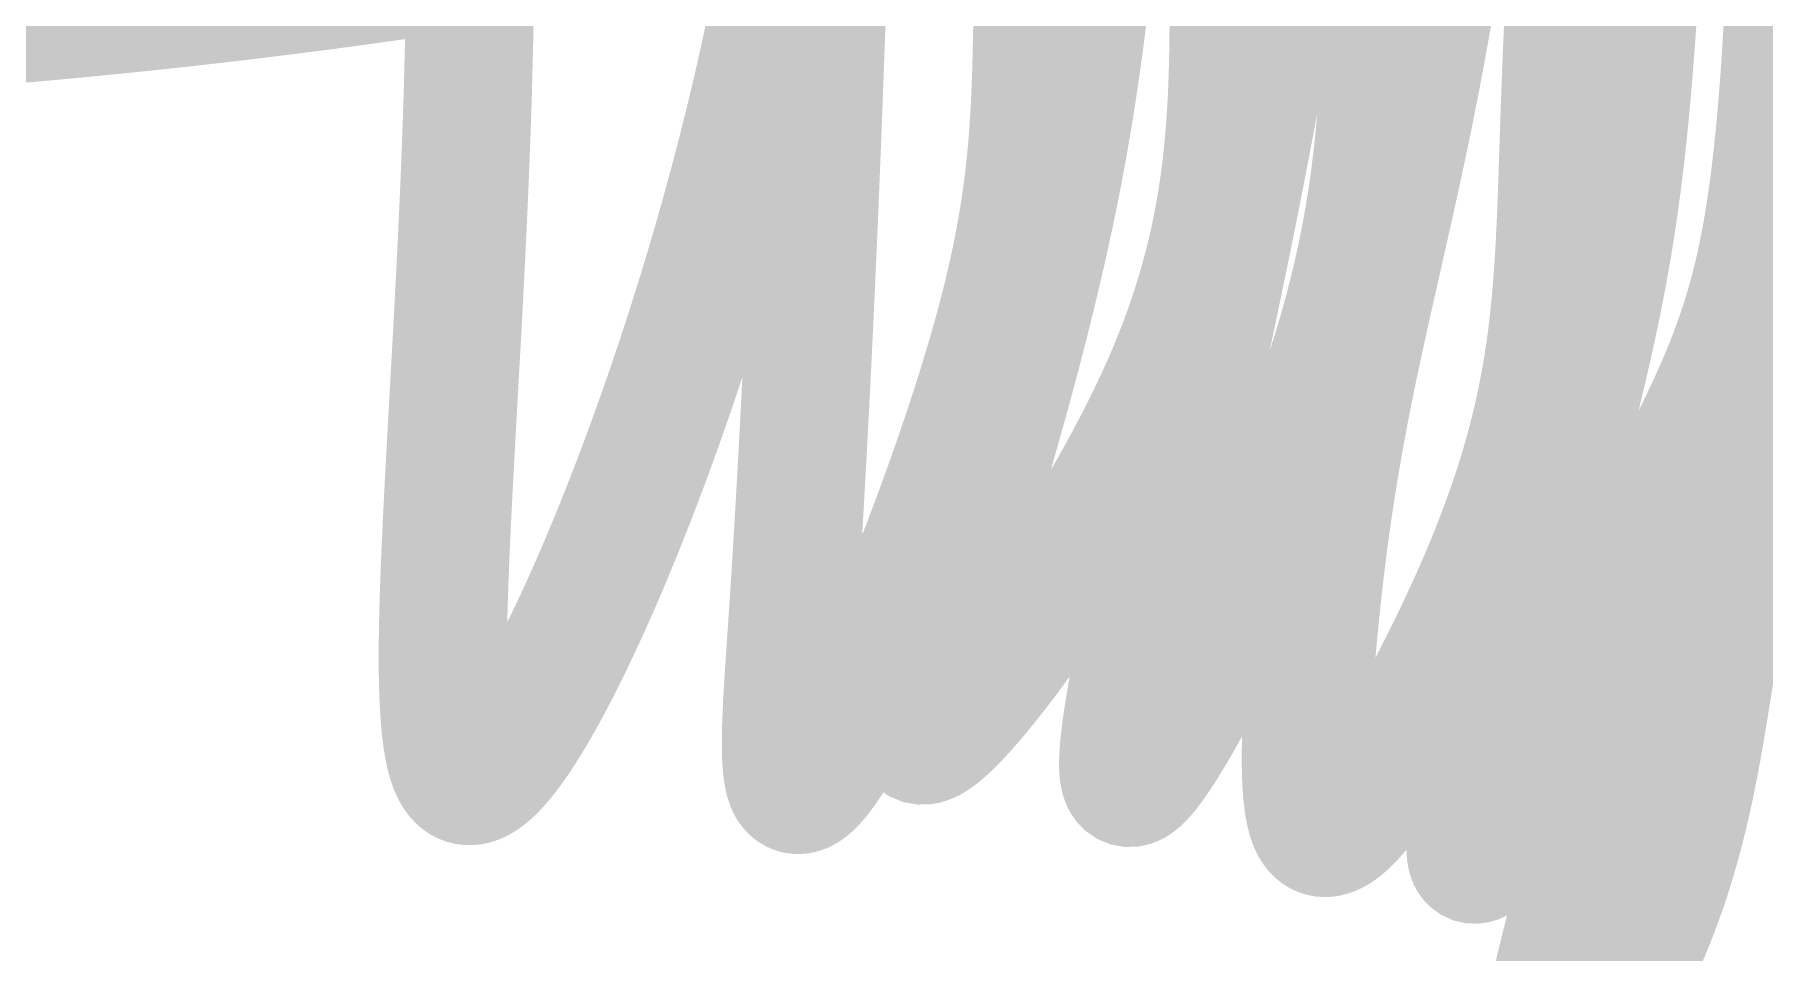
# Model space of a CAD drawing. Header units: millimetres. Extents: x -182770 to 489476, y -561170 to -280028.
# Drawn here: x 350001.6 to 350220.2, y -519354.8 to -519238.8 of the extents above; entities that cross this region are included whole.
import ezdxf
from ezdxf.enums import TextEntityAlignment as Align

# ---------------------------------------------------------------- set-up
doc = ezdxf.new("R2010")
doc.units = ezdxf.units.MM
doc.header["$MEASUREMENT"] = 0
for name, color, linetype, lineweight in [('LC Dim', 8, 'Continuous', 18), ('LC ISO', 153, 'Continuous', 13), ('LC Net thay', 63, 'Continuous', 25), ('LC Text1', 3, 'Continuous', 20)]:
    doc.layers.add(name, color=color, linetype=linetype, lineweight=lineweight)
doc.styles.add('Khungten', font='VHAVAN.TTF', dxfattribs={"width": 0.9, "height": 5000})
doc.styles.add('LC 1', font='VHAVANB.TTF')
doc.styles.add('Title', font='VHBLACK.TTF', dxfattribs={"width": 0.8})

# ---------------------------------------------------------------- blocks, each defined once
blk = doc.blocks.new('a tuan anh')
at = {"layer": 'LC ISO', "const_width": 30}
for points in [[(-47.12085508916061, -3.606561818320188), (-41.22705775646318, -3.127034514895058), (-35.31990636675619, -2.62783605675213), (-29.3981604778528, -2.108207122480962), (-23.4605796475953, -1.567388390700216), (-17.50592343379685, -1.004620539999451), (-11.53295139429974, -0.419144248982775), (-5.540423086917144, 0.1897998037457), (0.4729019305086695, 0.8229709395818645), (6.508264100149972, 1.48112847993616), (12.56690386417904, 2.165031746175373), (18.6500616647827, 2.875440059724497), (24.75897794410412, 3.613112741964869), (30.89489314434468, 4.378809114321484), (37.05904770764755, 5.173288498161128), (43.25268207621411, 5.99731021487969), (49.47703669220209, 6.851633585902164), (55.7333519977692, 7.737017932609888), (62.02286843510228, 8.654222576413304), (68.3468264463736, 9.604006838679197)], [(73.10550302974298, 9.067964610294439), (73.00445351886447, 0.08712265192298219), (72.83662663694122, -8.869038881268352), (72.60934811431798, -17.78331835549034), (72.47570377850207, -22.21937680992414), (72.32994368139771, -26.63851413692464), (72.17298353931983, -31.03858013227), (72.0057390685397, -35.41742459175293), (71.82912598537223, -39.77289731113706), (71.64406000610325, -44.10284808618599), (71.45145684704767, -48.40512671269244), (71.25223222447676, -52.67758298642002), (71.04730185469089, -56.91806670313235), (70.83758145399042, -61.12442765862215), (70.62398673869029, -65.29451564865303), (70.40743342506175, -69.42618046901771), (70.18883722940518, -73.51727191545069), (69.96911386802094, -77.5656397837738), (69.74917905722396, -81.56913386972155), (69.52994851327094, -85.52560396908666), (69.31233795249136, -89.43289987764729), (69.09726309115649, -93.28887139116705), (68.88563964558125, -97.09136830542411), (68.67838333205145, -100.8382404161821), (68.47640986686747, -104.5273375192337), (68.28063496632967, -108.1565094103571), (68.09197434672387, -111.7236058852868), (67.91134372435044, -115.2264767398447), (67.73965881552431, -118.6629717697797), (67.57783533650218, -122.0309407708701), (67.42678900361352, -125.328233538894), (67.28743553314416, -128.552699869615), (67.16069064137992, -131.7021895588114), (67.10233257386426, -133.2481462240248), (67.0474700446357, -134.7745524022612), (66.99621751822997, -136.2811393180164), (66.94868945919734, -137.7676381957426), (66.90500033205899, -139.2337802599359), (66.8652646013652, -140.6792967350339), (66.82959673163714, -142.1039188455325), (66.79811118741054, -143.507377815884), (66.77092243325023, -144.8894048705843), (66.7481449336774, -146.2497312341002), (66.7298931532132, -147.5880881308694), (66.71628155642247, -148.904206785417), (66.7074246078264, -150.1978184221807), (66.7034367719607, -151.4686542656418), (66.7044325133611, -152.7164455402672), (66.71052629657788, -153.9409234705381), (66.72183258613222, -155.1418192809215), (66.7384658465744, -156.3188641958695), (66.76054054244014, -157.4717894398927), (66.78817113825062, -158.6003262374288), (66.82147209855611, -159.7042058129737), (66.86055788790691, -160.7831593909796), (66.90554297080962, -161.8369181959424), (66.95654181181453, -162.8652134522999), (67.01366887547192, -163.8677763845481), (67.07703862630296, -164.8443382171681), (67.14676552884339, -165.7946301745978), (67.22296404764347, -166.7183834813331), (67.30574864722439, -167.6153293618408), (67.39523379213642, -168.4851990406023), (67.4915339469153, -169.3277237420698), (67.59476357608219, -170.1426346907392), (67.70503714420192, -170.9296631110483), (67.82246911578113, -171.6885402275075), (67.94717395538464, -172.4189972645545), (68.07926612753363, -173.1207654466853), (68.21886009676382, -173.793575998352), (68.3660703276255, -174.4371601440362), (68.52101128463983, -175.0512491082191), (68.68379743234254, -175.6355741153675), (68.85454323529848, -176.1898663899483), (69.0333631579997, -176.7138571564283), (69.2203716650256, -177.2072776392888), (69.41568322089734, -177.6698590629967), (69.6194122901361, -178.1013326520188), (69.83167333730671, -178.5014296308509), (70.05258082693035, -178.8698812239309), (70.28224922354275, -179.2064186557545), (70.52079299167963, -179.5107731507742), (70.76832659589127, -179.7826759334857), (71.0249645007134, -180.0218582283414), (71.29082117066719, -180.2280512598227), (71.56601107030292, -180.4009862524108), (71.85064866414177, -180.5403944305435), (72.14484841673402, -180.6460070187313), (72.44872479262995, -180.7175552414265), (72.76239225635072, -180.7547703230957), (73.08596527235932, -180.757383488366), (73.41951299361244, -180.725222305613), (73.76292936631944, -180.6584868771315), (74.11606599488005, -180.5574673345982), (74.47877448370855, -180.4224538097333), (74.85090643719013, -180.2537364341842), (75.23231345973909, -180.0516053396859), (75.62284715575515, -179.8163506579149), (76.02235912965261, -179.5482625205623), (76.4307009858021, -179.2476310593192), (76.84772432863247, -178.9147464058915), (77.27328076254344, -178.5498986919556), (77.7072218919202, -178.1533780492173), (78.14939932117704, -177.7254746093531), (78.59966465472826, -177.2664785040688), (79.05786949695903, -176.7766798650555), (79.52386545226909, -176.2563688239898), (79.99750412507274, -175.7058355125919), (80.47863711975515, -175.1253700625384), (80.96711604075972, -174.5152626055205), (81.46279249242798, -173.8758032732439), (81.96551807920332, -173.2072821973852), (82.47514440550003, -172.5099895096355), (82.9915230756742, -171.7842153417005), (83.51450569415465, -171.0302498252713), (84.04394386535569, -170.2483830920391), (84.57968919364794, -169.4389052736951), (85.12159328346024, -168.6021065019304), (85.66950773919234, -167.7382769084361), (86.22328416522942, -166.8477066248888), (86.78277416598576, -165.9306857830234), (87.34782934587565, -164.9875045145018), (87.91830130926974, -164.0184529510152), (88.49404166059685, -163.0238212242839), (89.07490200424218, -162.0038994659553), (89.66073394462, -160.9589778077643), (90.25138908613008, -159.8893463813874), (90.84671903317212, -158.7952953185159), (91.44657539016043, -157.6771147508407), (92.0508097614802, -156.5350948100531), (92.6592737515457, -155.3695256278443), (93.27181896474212, -154.1806973359344), (93.88829700548376, -152.9689000659855), (94.50855947817035, -151.7344239496888), (95.13245798721618, -150.4775591187499), (95.75984413700644, -149.1985957048601), (96.3905695319554, -147.8978238397103), (97.02448577646283, -146.5755336549773), (97.66144447491388, -145.2320152823959), (98.30129723173741, -143.8675588536134), (98.9438956513186, -142.4824545003503), (99.58909133805719, -141.0769923542975), (100.236735896382, -139.6514625471318), (101.538778045302, -136.7413604762405), (102.8488349333347, -133.7544693412638), (104.165719395678, -130.6931101957161), (105.4882442675589, -127.5596040931414), (106.8152223841753, -124.3562720870832), (108.1454665807541, -121.0854352310853), (109.4777896925225, -117.7494145786768), (110.8110045547073, -114.350531183416), (112.143924002492, -110.8911060988321), (113.475360871118, -107.3734603784687), (114.8041279957979, -103.7999150758696), (116.1290382117586, -100.1727912445785), (117.4489043542126, -96.49440993811004), (118.7625392583723, -92.76709221005149), (120.0687557594501, -88.99315911390295), (121.3663666926732, -85.17493170322268), (122.6541848932684, -81.3147310315544), (123.9310231964337, -77.41487815242726), (125.195694437396, -73.47769411939953), (126.4470114513824, -69.50549998600036), (127.6837870736053, -65.50061680577346), (128.9048341392772, -61.46536563226255), (130.1089654836105, -57.40206751899677), (131.2949939418468, -53.31304351951985), (132.4617323491839, -49.20061468739004), (133.6079935408343, -45.06710207612196), (134.7325903520396, -40.9148267392884), (135.834335617983, -36.74610973040399), (136.9120421739353, -32.56327210301242), (137.9645228550653, -28.36863491067197), (138.9905904965999, -24.16451920691179), (139.9890579337662, -19.95324604526104), (140.9587380017911, -15.73713647927798), (141.8984435358871, -11.51851156250632), (142.806987371252, -7.299692348475219), (143.6831823431276, -3.082999890728388), (144.5258412867261, 1.129244757205015), (145.33377703726, 5.334720541752176), (146.1058146533614, 9.531087805255083)], [(155.8402948170551, 12.08901685228921), (155.7015976707189, 7.836003185933805), (155.5583124717523, 3.535798356679152), (155.4104670058878, -0.8085677927592769), (155.258089058887, -5.194065419709659), (155.1012064164679, -9.61766468147107), (154.9398468643631, -14.07633573534258), (154.7740381883195, -18.56704873862327), (154.6038081740844, -23.08677384865587), (154.4291846073756, -27.63248122271034), (154.2501952739258, -32.20114101810032), (154.0668679594964, -36.78972339213942), (153.6873105306149, -46.01453650540498), (153.2907346066204, -55.28268182094325), (152.8773624733731, -64.56992059720505), (152.4474164168205, -73.85201409264118), (152.0011187228374, -83.10472356573155), (151.5386916773132, -92.30381027489784), (151.3014991120726, -96.87567048628989), (151.0603575661517, -101.42503547862), (150.8152948252973, -105.9488754092017), (150.5663386752567, -110.4441604353342), (150.3135169017478, -114.907860714331), (150.0568572905031, -119.3369464035059), (149.7963876272843, -123.7283876601432), (149.5321356978238, -128.0791546415712), (149.2641292878398, -132.386217505089), (148.9923961830791, -136.6465464080102), (148.716964169289, -140.8571115076193), (148.4378611771099, -145.0148825762735), (148.1571926341567, -149.1113104500546), (148.0191125195706, -151.1280490902718), (147.8843716936535, -153.1184327614174), (147.7543475444545, -155.0784328850568), (147.6304174600518, -157.0040208827268), (147.5139588284655, -158.8911681759637), (147.4063490377739, -160.7358461863041), (147.3089654760406, -162.5340263352991), (147.2231855313003, -164.2816800444853), (147.1503865916166, -165.9747787354136), (147.0919460450532, -167.6092938296206), (147.0492412796593, -169.1811967486428), (147.0236496834987, -170.6864589140314), (147.0165486446203, -172.1210517473228), (147.0203625179274, -172.8105882336677), (147.0293155510735, -173.4809466700681), (147.0435799175757, -174.1316234842088), (147.0633277909365, -174.7621151037893), (147.0887313446437, -175.3719179565087), (147.1199627522437, -175.9605284700519), (147.1571941871953, -176.5274430721183), (147.2005978230445, -177.0721581903781), (147.2503458332794, -177.5941702525597), (147.3066103914171, -178.0929756863334), (147.3695636709599, -178.5680709193839), (147.4393778454105, -179.0189523794397), (147.5162250882859, -179.445116494142), (147.6002775730885, -179.8460596912337), (147.6917074733065, -180.221278398385), (147.7906555146183, -180.5703585886222), (147.8970912550867, -180.8933736212202), (148.0109262989426, -181.1905618745659), (148.1320722042583, -181.4621618584933), (148.2604405290476, -181.7084120828804), (148.3959428313683, -181.9295510575903), (148.538490669278, -182.1258172924863), (148.6879956008343, -182.2974492974172), (148.8443691840512, -182.4446855822462), (149.0075229770155, -182.5677646568511), (149.1773685377557, -182.6669250310806), (149.3538174243149, -182.7424052147835), (149.5367811947362, -182.7944437178521), (149.7261714070919, -182.8232790501352), (149.9218996194249, -182.8291497214814), (150.1238773897639, -182.8122942417685), (150.3320162761811, -182.7729511208308), (150.5462278367195, -182.7113588685752), (150.7664236294077, -182.6277559948212), (150.9925152123033, -182.5223810094467), (151.2244141434639, -182.3954724223295), (151.4620319809328, -182.2472687433037), (151.7052802827675, -182.0780084822327), (151.9540706069965, -181.8879301490088), (152.2083145116776, -181.6772722534515), (152.4679235548538, -181.4462733054534), (152.7328092945972, -181.195171814863), (153.002883288922, -180.9242062915437), (153.2780570958857, -180.6336152453587), (153.5582422735606, -180.3236371861713), (153.8433503799752, -179.9945106238301), (154.4279816112103, -179.2797660291835), (155.031243253994, -178.4912895402813), (155.6524277727003, -177.6309892360296), (156.2908276317467, -176.7007731953345), (156.9457352954778, -175.7025494970585), (157.6164432282967, -174.6382262201223), (158.3022438945773, -173.5097114434029), (159.002429758737, -172.3189132457919), (159.7162932851352, -171.0677397061809), (160.4431269381603, -169.7580989034614), (161.1822231822007, -168.3918989165395), (161.9328744816594, -166.9710478242923), (162.6943733008811, -165.4974537056114), (163.466012104298, -163.9730246393883), (164.2470833562547, -162.3996687045146), (165.0368795211689, -160.7792939798965), (165.8346930633998, -159.1138085444109), (166.6398164473649, -157.4051204769494), (167.4515421374235, -155.6551378564036), (168.2691625979496, -153.8657687616651), (169.0919702933752, -152.03892127164), (169.919257688045, -150.1765034652053), (170.7503172463621, -148.2804234212672), (171.5844414327003, -146.3525892186881), (172.4209227114625, -144.3949089363887), (173.2590535470226, -142.409290653246), (174.0981264037691, -140.3976424481662), (174.9374337460904, -138.3618724000116), (175.7762680383603, -136.3038885877031), (176.6139217449818, -134.2255990901322), (178.2828572587896, -130.0157353547111), (179.9385800026066, -125.74754582491), (181.5754296914965, -121.4362951318617), (183.1877460405522, -117.0972479066841), (184.7698687648663, -112.7456687805097), (186.3161375795316, -108.3968223845004), (187.820892199612, -104.065973349745), (189.2784723402001, -99.76838630741986), (189.9878031416447, -97.63683623063844), (190.6832177163888, -95.51932588862837), (191.3640085287916, -93.4177633602958), (192.0294680432562, -91.33405672453227), (192.6788887241564, -89.27011406020029), (193.3115630358807, -87.2278434462205), (193.9267834428319, -85.2091529614845), (194.5238424093695, -83.21595068488386), (195.1020323998819, -81.25014469528105), (195.6606458787865, -79.31364307159674), (196.1990843370586, -77.40806762145075), (196.7174628690991, -75.533166443769), (197.2161835950974, -73.68793399364222), (197.6956494178448, -71.87136267137248), (198.1562632400746, -70.08244487727643), (198.5984279645781, -68.32017301162705), (199.0225464941177, -66.58353947477008), (199.4290217314847, -64.87153666696395), (199.8182565794123, -63.1831569885544), (200.1906539406918, -61.51739283979987), (200.5466167180857, -59.87323662104609), (200.8865478143562, -58.24968073256605), (201.2108501322946, -56.64571757467638), (201.5199265746633, -55.06033954767918), (201.8141800442099, -53.49253905187652), (202.094013443726, -51.9413084875705), (202.3598296759592, -50.40564025506319), (202.6120316437155, -48.88452675467124), (203.0772043967736, -45.88193355138355), (203.4927549250715, -42.92546808015322), (203.8619064507511, -40.00706954341149), (204.187882195969, -37.11867714358959), (204.4739053828671, -34.25223008307512), (204.7231992336165, -31.39966756432841), (204.9389869703591, -28.5529287897516), (205.1244918152515, -25.70395296180504), (205.2829369904357, -22.84467928287631), (205.4175457180827, -19.96704695541121), (205.5315412203199, -17.06299518182641), (205.628146719333, -14.12446316456771), (205.7105854372639, -11.14339010602271), (205.7820805962547, -8.11171520865173), (205.8458554184617, -5.021377674856922), (205.9051331260416, -1.864316707098624), (205.9631369411509, 1.367528492250131), (205.9926683959493, 3.014014177984791), (206.0230802184669, 4.682173079519998), (206.054567863408, 6.3720532618172), (206.0871442633797, 8.082858548150398), (206.1555876594502, 11.56393299263436)], [(217.9058428248973, 10.96684869160526), (217.3935574042116, 6.130580808065133), (216.8406254251313, 1.271353249147069), (216.2460808643664, -3.607086012110813), (215.6089576985833, -8.500989002743154), (214.9282899044774, -13.40660774971184), (214.2031114587735, -18.32019428003696), (213.4324563381233, -23.23800062069495), (212.6153585192515, -28.1562787987059), (211.7508519788389, -33.07128084104625), (210.8379706935957, -37.97925877470698), (209.8765074038383, -42.87626202052343), (208.8696722173918, -47.75742748883204), (207.8216369030124, -52.6176353058836), (206.7365732822946, -57.45176558376988), (205.6186531768035, -62.25469843466999), (204.472048408119, -67.02131397067569), (203.3009307978209, -71.74649230392242), (202.1094721674745, -76.42511354654562), (200.9018443386885, -81.05205781068071), (199.6822191330284, -85.62220520844858), (198.4547683720593, -90.13043585198466), (197.2236638773902, -94.57162985340983), (195.9930774705717, -98.94066732485953), (195.3792822443647, -101.0965273968759), (194.7671809731983, -103.2324283784546), (194.1572951347916, -105.3477302836254), (193.5501462068496, -107.4417931263451), (192.9462556670478, -109.5139769206871), (192.346144993091, -111.5636416806519), (191.7503356626839, -113.5901474202547), (191.1593491535314, -115.5928541535104), (190.5737069433089, -117.5711218944198), (189.9939305097214, -119.5243106570269), (189.4205413304589, -121.4517804553179), (188.8540608832409, -123.3528913033369), (188.2950106457429, -125.2270032150846), (187.7439120956697, -127.0734762045904), (187.2012867107405, -128.8916702858551), (186.6676559686166, -130.6809454729082), (186.1435413470172, -132.4406617797504), (185.6294643236324, -134.1701792203967), (185.1259463761526, -135.8688578088913), (184.6335089822969, -137.5360575592204), (184.1526736197411, -139.1711384854279), (183.6839617662044, -140.7734606014856), (183.227894899348, -142.3423839214665), (182.7849944969057, -143.8772684593423), (182.3557820365677, -145.3774742291571), (181.9407789960242, -146.8423612448969), (181.5405068529653, -148.2712895206059), (181.1554870851105, -149.6636190702993), (180.7862411701208, -151.0187099079776), (180.43329058573, -152.3359220476705), (180.0971568096138, -153.6146155033784), (179.7783613194915, -154.8541502891312), (179.4774255930388, -156.0538864189439), (179.1948711079604, -157.213183906817), (178.931219341961, -158.3314027667948), (178.6869917727163, -159.4079030128632), (178.4627098779456, -160.4420446590666), (178.2588951353391, -161.4331877194054), (178.0760690226016, -162.3806922078948), (177.9147530174232, -163.2839181385498), (177.7754685974942, -164.1422255254001), (177.6587372405193, -164.9549743824464), (177.5650804241886, -165.7215247237182), (177.4950196262216, -166.4412365632161), (177.4490763242939, -167.1134699149698), (177.4277719961101, -167.7375847929798), (177.4316281193751, -168.3129412112903), (177.4611661717645, -168.838899183902), (177.5169076309976, -169.3148187248153), (177.5993739747646, -169.7400598480599), (177.7090866807557, -170.1139825676655), (177.8465672266757, -170.4359468976327), (178.0123370902293, -170.7053128519765), (178.2069177491067, -170.9214404447121), (178.430830680998, -171.0836896898691), (178.6845973636082, -171.1914206014626), (178.9687392746273, -171.2439931934932), (179.2837778917601, -171.2407674799906), (179.6302346927114, -171.1811034749553), (180.0086311551568, -171.064361192417), (180.4194887568301, -170.8899006463907), (180.8631329980562, -170.6573265287589), (181.3389501990314, -170.3674160985829), (181.8460456729517, -170.0212974524184), (182.3835246817034, -169.6200987508491), (182.9504924872017, -169.16494815443), (183.5460543513764, -168.6569738237304), (184.169315536099, -168.0973039193341), (184.8193813032849, -167.4870666017814), (185.4953569148493, -166.8273900316563), (186.1963476326928, -166.119402369528), (186.9214587187162, -165.3642317759659), (187.6697954348492, -164.5630064115394), (188.4404630429635, -163.7168544367887), (189.2325668050034, -162.8269040123268), (190.0452119828551, -161.8942832986941), (190.8775038384047, -160.9201204564597), (191.7285476335965, -159.9055436462077), (192.5974486303166, -158.8516810284927), (193.4833120904805, -157.7596607638843), (194.3852432759741, -156.6306110129517), (195.3023474487272, -155.4656599362643), (196.2337298706407, -154.2659356943914), (197.1784958036151, -153.0325664479024), (198.1357505095657, -151.766680357352), (199.1045992503787, -150.4694055833243), (200.0841472879838, -149.1418702863884), (201.0734998842818, -147.7852026270994), (202.0717623011733, -146.4005307660263), (203.0780398005736, -144.9889828637533), (204.0914376443689, -143.5516870808497), (205.1110610944888, -142.0897715778556), (206.1360154128342, -140.604364515355), (207.1654058612912, -139.0965940539318), (208.1983377017896, -137.5675883541262), (209.2339161962445, -136.0184755765222), (211.3094341945834, -132.8644414301962), (213.3848019515572, -129.6435168994649), (215.4528615624295, -126.3647272689122), (217.506455122435, -123.037097823064), (219.5384247268521, -119.6696538464748), (221.5416124709154, -116.2714206236706), (223.5088604498596, -112.8514234392205), (225.4330107589776, -109.4186875776504), (227.3069054934749, -105.982238323515), (229.1233867486299, -102.5511009613692), (230.8752966197062, -99.13430077573867), (231.724800440963, -97.43409752554726), (232.5554772019241, -95.74086305119272), (233.3664321644756, -94.05572551322985), (234.1567705905472, -92.3798130722571), (234.9255977420253, -90.71425388881471), (235.6721822626132, -89.05998516138061), (236.3966038757644, -87.41699609108036), (237.0991935210477, -85.78498225541261), (237.7802822134981, -84.16363914360409), (238.4402009682235, -82.55266224486695), (239.079280800288, -80.95174704844248), (239.6978527247848, -79.36058904351376), (240.2962477567926, -77.77888371932204), (240.8747969113901, -76.20632656507951), (241.4338312036416, -74.64261306999833), (241.9736816486547, -73.08743872330524), (242.4946792614937, -71.54049901422695), (242.9971550572373, -70.00148943196109), (243.9478652577673, -66.94604260474443), (244.8284603709035, -63.91866215543996), (245.641588517261, -60.91691199777415), (246.3898978174984, -57.93835604547348), (247.0760363922454, -54.98055821229354), (247.7026523621607, -52.04108241198992), (248.2723938478739, -49.11749255827453), (248.7879089700145, -46.20735256491753), (249.2518458492414, -43.30822634565993), (249.6668526061985, -40.41767781421368), (250.0355773615011, -37.53327088434889), (250.3606682358077, -34.65256946980662), (250.6447733497625, -31.77313748431334), (250.8905408239953, -28.89253884162463), (251.1006187791645, -26.00833745548152), (251.2776553358854, -23.11809723962506), (251.4242986148165, -20.21938210779626), (251.5431967366021, -17.30975597373617), (251.6369978218572, -14.38678275118582), (251.7083499912551, -11.44802635390079), (251.7599013654253, -8.491050695607555), (251.7943000649975, -5.513419690047158), (251.8141942106304, -2.512697250975179), (251.8222319229535, 0.5135527078818996), (251.8210613226111, 3.567766272768495), (251.8133305302326, 6.652379529943573), (251.8016876664769, 9.769828565666103)], [(262.7618939016538, 13.82453220775642), (261.9589382426348, 8.810063287804951), (261.1352396947332, 3.800591566061485), (260.2922670411645, -1.201042805696488), (259.4314890650858, -6.191999675647821), (258.5543745497125, -11.16943889204413), (257.662392278231, -16.13052030304971), (256.7570110338565, -21.07240375688707), (255.8396995997755, -25.99224910176417), (254.9119267591595, -30.88721618588897), (253.9751612952386, -35.75446485745488), (253.0308719911845, -40.59115496466984), (252.0805276301835, -45.39444635577092), (251.1255969954655, -50.16149887893698), (250.1675488702022, -54.88947238237597), (249.2078520375799, -59.57552671429585), (248.247975280814, -64.21682172289002), (247.2893873830908, -68.8105172564101), (246.3335571275966, -73.35377316300583), (245.3819532975467, -77.84374929091427), (244.4360446761129, -82.27760548835795), (243.4973000465252, -86.65250160350115), (242.5671881919261, -90.96559748458094), (241.6471778955602, -95.21405297980527), (240.7387379405845, -99.395027937353), (239.8433371102292, -103.5056822054612), (238.9624441876658, -107.5431756323087), (238.5278971865482, -109.5335994828347), (238.0975279560953, -111.5046680661326), (237.671520094169, -113.4560263632156), (237.2500571987039, -115.3873193551117), (236.8333228675765, -117.2981920228485), (236.4215006986924, -119.188289347454), (236.0147742899571, -121.0572563099704), (235.6133272392617, -122.9047378913965), (235.2173431445262, -124.7303790727747), (234.8270056036126, -126.5338248351181), (234.4424982144556, -128.3147201594547), (234.0640045749315, -130.0727100268268), (233.6917082829459, -131.8074394182477), (233.3257929364045, -133.5185533147451), (232.9664421331981, -135.2056966973323), (232.6138394712325, -136.8685145470663), (232.2681685484131, -138.5066518449312), (231.9296129626164, -140.1197535719839), (231.5983563117625, -141.7074647092377), (231.2745821937424, -143.2694302377349), (230.9584742064617, -144.8052951384743), (230.6502159478259, -146.3147043924982), (230.3499910157116, -147.7973029808345), (230.0579830080242, -149.2527358845109), (229.7743755226838, -150.6806480845262), (229.499352157567, -152.0806845619518), (229.2330965105793, -153.4524902977573), (228.9757921796408, -154.7957102730288), (228.7276227626135, -156.1099894687504), (228.4887718574319, -157.3949728659645), (228.2594230619725, -158.6503054456844), (228.0397599741409, -159.8756321889523), (227.8299661918281, -161.0705980767816), (227.6302253129543, -162.2348480902001), (227.4407209353958, -163.3680272102356), (227.2616366570728, -164.4697804179159), (227.0931560758763, -165.5397526942834), (226.9354627896973, -166.5775890203222), (226.7887403964414, -167.5829343770893), (226.6531724940287, -168.5554337456124), (226.5289426803211, -169.4947321068903), (226.4162345532386, -170.4004744419653), (226.3152317106724, -171.2723057318799), (226.2261177505425, -172.1098709576472), (226.1490762707253, -172.9128151002806), (226.0842908691266, -173.6807831408078), (226.0319451436371, -174.4134200602712), (225.9922226921772, -175.110370839684), (225.9653071126377, -175.7712804600742), (225.9513820029097, -176.3957939024694), (225.9506309608987, -176.9835561478976), (225.9632375845104, -177.5342121773865), (225.9893854716211, -178.0474069719494), (226.0292582201655, -178.5227855126141), (226.0830394280201, -178.9599927804229), (226.150912693076, -179.3586737563892), (226.2330616132531, -179.7184734215407), (226.3296697864425, -180.0390367569053), (226.4409208105353, -180.3200087434961), (226.5669982834515, -180.5610343623703), (226.7080858030822, -180.7617585945118), (226.8643669673038, -180.9218264209776), (227.036025374051, -181.040882822781), (227.2232446211856, -181.1185727809498), (227.4262083066569, -181.1545412765117), (227.6451000283123, -181.1484332904947), (227.8801033840864, -181.099893803912), (228.1314019718557, -181.0085677978059), (228.3991793895402, -180.8741002531897), (228.6836192350311, -180.6961361510912), (228.9849051062192, -180.4743204725382), (229.3032206010103, -180.2082981985732), (229.6387493172952, -179.8977143101947), (229.991674852994, -179.5422137884452), (230.3621808059979, -179.141441614338), (230.7504507741978, -178.6950427689007), (231.1566518178879, -178.2026921366923), (231.5806223208783, -177.6646589190204), (232.0218983743398, -177.0817589264479), (232.4800048201723, -176.4548283106124), (232.9544665002904, -175.7847032231221), (233.4448082566087, -175.0722198155563), (233.9505549310416, -174.3182142395526), (234.4712313655036, -173.5235226466903), (235.0063624018949, -172.6889811886067), (235.5554728821298, -171.8154260169104), (236.118087648123, -170.903693283195), (236.6937315417745, -169.9546191390837), (237.2819294049987, -168.9690397361701), (237.8822060797102, -167.9477912260918), (238.4940864078235, -166.8917097604135), (239.1170952312532, -165.8016314907873), (239.7507573918992, -164.6783925688069), (240.3945977316762, -163.5228291460662), (241.0481410924986, -162.3357773741882), (241.7109123162663, -161.1180734047957), (242.3824362448941, -159.8705533894827), (243.0622377203108, -158.5940534798574), (243.749841584402, -157.2894098275283), (244.4447726790968, -155.9574585841183), (245.1465558462951, -154.5990359012212), (245.8547159279115, -153.21497793046), (246.568777765875, -151.8061208234285), (247.2882662020565, -150.3733007317496), (248.0127060783852, -148.9173538070172), (248.7416222367901, -147.4391162008687), (249.4745395191712, -145.9394240648835), (250.2109827674285, -144.4191135506844), (251.6925465292588, -141.3199819940783), (253.1825122575392, -138.1484107439173), (254.6770786875859, -134.9110890130687), (256.172444554657, -131.6147060144431), (257.6648085940687, -128.2659509608784), (259.1503695411084, -124.8715130652708), (260.6253261310485, -121.4380815404729), (262.0858770991763, -117.9723455993808), (263.5282211807935, -114.4809944548615), (264.9485571111727, -110.9707173197967), (266.3430836256011, -107.4482034070534), (267.7079994593805, -103.9201419294986), (269.039503347798, -100.3932221000141), (270.3337940261117, -96.87413313148136), (271.5870702296525, -93.36956423676747), (272.7955306936783, -89.8862046287395), (273.9553741534764, -86.43074352029362), (275.0627993443486, -83.00987012429687), (276.114005001582, -79.63027365361631), (276.6173377638479, -77.95804439502535), (277.105356440894, -76.29837368632434), (278.0362297137472, -73.01571648466052), (278.9086159322906, -69.77961545289145), (279.7245931612852, -66.58724324969808), (280.4862394655356, -63.43577253381955), (281.1956329097738, -60.32237596398045), (281.8548515588191, -57.24422619886172), (282.4659734774177, -54.19849589720252), (283.0310767303599, -51.18235771768377), (283.5522393824067, -48.19298431905918), (284.0315394983627, -45.22754836000968), (284.4710551429889, -42.28322249925986), (284.8728643810609, -39.35717939553433), (285.2390452773398, -36.44659170751402), (285.57167589663, -33.54863209393807), (285.8728343036782, -30.66047321350197), (286.144598563289, -27.77928772493033), (286.3890467402234, -24.90224828693317), (286.608256899257, -22.02652755822055), (286.8043071051798, -19.1492981975025), (286.9792754227528, -16.26773286348907), (287.1352399167517, -13.37900421491941), (287.3984696931439, -7.568747608864214), (287.5098911051027, -4.641564968827879), (287.6106209525897, -1.695909649060923), (287.7027373003948, 1.271045691712061), (287.7883182132791, 4.262128394795582), (287.8694417560328, 7.280165801465046), (287.9481859934167, 10.32798525301041)], [(299.2706263328437, 10.71789351289044), (298.7116927832103, 7.203323629219085), (298.1461121180328, 3.750231738609727), (297.5743018620269, 0.3563389998889761), (296.9966795399232, -2.980633428087458), (296.4136626764375, -6.262964386522071), (295.8256687962858, -9.492932716559153), (295.2331154242274, -12.67281725935754), (294.6364200849493, -15.80489685610519), (294.0360003031965, -18.89145034796093), (293.4322736036847, -21.9347565760836), (292.8256575111445, -24.93709438166115), (292.2165695503063, -27.90074260585243), (291.6054272458714, -30.82798008980171), (290.9926481225848, -33.7210856747115), (290.3786497051624, -36.58233820172609), (289.7638495183346, -39.41401651203341), (289.1486650868173, -42.21839944677777), (288.533513935341, -44.99776584714709), (287.9188135886216, -47.75439455430023), (286.6924354083894, -53.20855425359332), (285.4728707438917, -58.59910927404417), (284.2634597929573, -63.94429034496716), (283.067542753357, -69.26232819570578), (281.8884376379719, -74.57268463626679), (280.7292964131339, -79.90403570639319), (279.5931957982393, -85.28923303277406), (279.0347470777924, -88.01229664304992), (278.4832121397485, -90.76114893858903), (277.9389755274169, -93.53989895977429), (277.402421784107, -96.35265574703226), (276.8739354531281, -99.20352834076039), (276.3539010777604, -102.0966257813416), (275.8427032013569, -105.0360571091878), (275.3407263671979, -108.0259313646966), (274.8483551185782, -111.0703575882653), (274.3659739988361, -114.173444820306), (273.8939675512374, -117.3393021012016), (273.4327203191351, -120.5720384713495), (272.9826168458094, -123.8757629711763), (272.544041674555, -127.2545846410503), (272.3291973719897, -128.9734409898956), (272.117379348696, -130.7126125213981), (271.9086356725747, -132.4726128656184), (271.7030144115415, -134.2539556526172), (271.5005636335118, -136.0571545124112), (271.301331406401, -137.8827230750903), (271.1053657981101, -139.7311749706714), (270.9127148765547, -141.6030238292296), (270.7234267096646, -143.4987832807965), (270.537549365341, -145.4189669554326), (270.3551309114991, -147.3640884831839), (270.1762194160547, -149.3346614940965), (270.000962828155, -151.330742237973), (269.8304152238125, -153.3482375917665), (269.5095982710918, -157.4222388006165), (269.2260936380626, -161.506095569639), (269.1021864333597, -163.5359103736555), (268.9922308988898, -165.5492177690612), (268.8977682313998, -167.5396939896455), (268.8203396276804, -169.5010152691684), (268.761486284493, -171.4268578414049), (268.7227493985847, -173.3108979401441), (268.7056701667607, -175.1468117991753), (268.7117897857388, -176.9282756522589), (268.7426494523388, -178.648965733184), (268.7997903632786, -180.3025582757255), (268.8386979093775, -181.102216793166), (268.8847537153633, -181.8827295136725), (268.9381504308112, -182.6433059664705), (268.99908070534, -183.3831556808), (269.0677371885249, -184.1014881858573), (269.1443125299702, -184.7975130108825), (269.2289993792656, -185.4704396850866), (269.3219903860299, -186.119477737695), (269.4234781998384, -186.7438366979477), (269.5336554702953, -187.3427260950411), (269.6527148469759, -187.9153554582153), (269.7808489795134, -188.4609343166812), (269.9182505174831, -188.9786721996643), (270.0651121104602, -189.46777863639), (270.221626408078, -189.9274631560838), (270.3879860599118, -190.3569352879713), (270.5643837155658, -190.7554045612487), (270.7510120246152, -191.1220805051707), (270.9480636366934, -191.4561726489483), (271.155731201361, -191.7568905217922), (271.374207368237, -192.0234436529427), (271.6036847868963, -192.2550415716105), (271.844356106958, -192.4508938070212), (272.096342582081, -192.6104379754252), (272.3594792808581, -192.7340259622724), (272.6335295749886, -192.8222387016576), (272.918256836143, -192.8756571276463), (273.2134244360204, -192.8948621743039), (273.5187957462913, -192.8804347756959), (273.8341341386404, -192.8329558659025), (274.1592029847525, -192.7530063789891), (274.4937656563125, -192.6411672490358), (274.8375855250051, -192.4980194100935), (275.1904259625153, -192.324143796257), (275.5520503405132, -192.1201213415916), (275.9222220306983, -191.8865329801483), (276.3007044047408, -191.6239596460218), (276.6872608343401, -191.3329822732776), (277.0816546911665, -191.0141817959666), (277.4836493468902, -190.668139148198), (277.8930081732397, -190.2954352640081), (278.3094945418416, -189.8966510774917), (278.7328718244244, -189.4723675226996), (279.1629033926438, -189.023165533712), (279.5993526181846, -188.5496260446089), (280.0419828727609, -188.0523299894412), (280.4905575280136, -187.5318583023036), (280.9448399556568, -186.988791917247), (281.4045935273607, -186.4237117683369), (281.8695816148102, -185.837198789668), (282.33956758969, -185.2298339153058), (282.8143148236704, -184.6021980793157), (283.7771465557162, -183.2884372587141), (284.756183784426, -181.9005638004746), (285.7495334832347, -180.4432251771359), (286.755302625621, -178.9210688612657), (287.7715981850633, -177.3387423254317), (288.7965271350113, -175.7008930422307), (289.8281964489433, -174.012168484187), (290.864713100309, -172.2772161238972), (291.9041840626014, -170.5006834339147), (292.9447163092555, -168.6872178868216), (293.9844168137643, -166.8414669551712), (295.0213925495773, -164.9680781115312), (297.0795976090012, -161.156976578568), (299.1041872752539, -157.2910930684739), (301.0800173360622, -153.4076073617907), (302.0449149480846, -151.4708823661495), (302.991943579138, -149.5436992390605), (303.9192102027155, -147.6307054531062), (304.8248224206327, -145.7365470119548), (305.7074031695083, -143.8646653153264), (306.5670224546193, -142.0151192143385), (307.404002391937, -140.1873782469338), (308.2186650974763, -138.3809119510406), (309.0113326872088, -136.5951898646017), (309.7823272771202, -134.8296815255599), (310.5319709831965, -133.0838564718433), (311.2605859214236, -131.3571842413949), (311.968494207802, -129.6491343721427), (312.656017958303, -127.9591764020151), (313.3234792889416, -126.2867798689695), (313.9712003156747, -124.6314143109194), (314.5995031545026, -122.9925492658222), (315.2087099213968, -121.3696542715916), (315.7991427323723, -119.7621988661849), (316.3711237034004, -118.1696525875159), (316.9249749504816, -116.5914849735418), (317.4610185895872, -115.0271655621764), (317.9795767366886, -113.4761638913915), (318.4809715078154, -111.9379494990862), (318.9655250189244, -110.4119919232035), (319.433559386016, -108.8977607017005), (320.3213591520907, -105.9023554735177), (321.1469477339124, -102.9474901180365), (321.9129020594119, -100.0289209387411), (322.6217990564619, -97.14240423910087), (323.2762156529643, -94.28369632261456), (323.8787287768355, -91.44855349278077), (324.4319153559627, -88.6327320530836), (324.9383523182332, -85.83198830699257), (325.4006165915634, -83.04207855802088), (325.8212851038406, -80.2587591096235), (326.2029347829666, -77.47778626532818), (326.5481425568287, -74.6949163285899), (326.8594853533577, -71.9059056029073), (327.139540100412, -69.10651039177901), (327.3908837259223, -66.29248699867458), (327.616093157776, -63.45959172709263), (327.8177453238604, -60.60358088051726), (327.9984171520919, -57.72021076243254), (328.160685570343, -54.80523767633713), (328.3071275065449, -51.85441792570055), (328.4403198885848, -48.86350781403598), (328.5628396443353, -45.82826364479843), (328.677263701742, -42.74444172150106), (328.7861689886486, -39.60779834762798), (328.8921324330149, -36.41408982666326), (328.9977309626847, -33.15907246209099), (329.1055415055889, -29.83850255739526), (329.2181409896148, -26.44813641608926), (329.3381061285036, -22.98373099704622), (329.4674231565587, -19.44285055817454), (329.6061996607459, -15.82880939141614), (329.7541704498872, -12.14606276246195), (329.9110703328333, -8.399065937002888), (330.0766341183917, -4.592274180758977), (330.2505966153985, -0.7301427594356937), (330.4326926326612, 3.182873061276041), (330.622656979016, 7.142318015699857), (330.8202244632848, 11.14373683810118)], [(345.8918147825607, 8.992272263596533), (345.6561634230602, 5.020071253951755), (345.409355708849, 1.092806426458992), (345.151302104874, -2.785050372796832), (344.8819130760967, -6.60902729780355), (344.6010990874347, -10.37465250247624), (344.3087706038496, -14.07745414075907), (344.0048380903027, -17.71296036659623), (343.6892120117118, -21.2766993339319), (343.5269859058317, -23.03025864376104), (343.3618028330384, -24.76419919671025), (343.1936516014684, -26.47796201199526), (343.0225210192439, -28.17098810887546), (342.848398746326, -29.84273859928362), (342.6712356762146, -31.49331802387314), (342.3074135759671, -34.73448189931514), (341.9302948928089, -37.90173824364319), (341.5391172631935, -41.00238997745328), (341.1331183236471, -44.04374002137047), (340.7115357106522, -47.03309129597619), (340.2736070607061, -49.97774672191008), (339.8185700103058, -52.885009219739), (339.3456621959631, -55.7621817101026), (338.8541212541459, -58.61656711358228), (338.3431848213804, -61.45546835081768), (337.8120905341348, -64.28618834237568), (337.2600760289351, -67.11603000888135), (336.6863789422496, -69.95229627094523), (336.0902369105752, -72.80229004916328), (335.4708875704382, -75.67331426414603), (334.8275685583067, -78.57267183650401), (334.1595175106777, -81.50766568684776), (333.465972064063, -84.48559873577324), (332.7461698549596, -87.51377390387643), (331.9993485198647, -90.5994941117824), (331.2247456952464, -93.7500622801017), (330.826787985774, -95.35194651209167), (330.4215990176308, -96.97278132941574), (330.0090834953444, -98.61347959714476), (329.5891461235005, -100.2749541803641), (329.1616916066559, -101.9581179441302), (328.7266246493527, -103.6638837535284), (328.2838499561767, -105.3931644736294), (327.8332722316845, -107.1468729695189), (327.3747961804474, -108.925922106253), (326.9083265070076, -110.7312247489317), (326.4337679159362, -112.5636937626259), (325.9510561330098, -114.4241282710136), (325.4605793683586, -116.3116683326662), (324.9630682744755, -118.2241984177672), (324.4592619795148, -120.159571919794), (323.9498996116745, -122.1156422322092), (322.9174631700298, -126.0812868619541), (321.8716719749646, -130.1039594546455), (320.8184390518873, -134.1664871578832), (318.7133001233742, -142.3424164865137), (317.6732201687701, -146.4214724071498), (316.6493505878316, -150.4716920288338), (315.6476044059818, -154.4759024991654), (314.6738946486148, -158.4169309657882), (314.1994012495707, -160.3583854313474), (313.7341343411827, -162.2776045763312), (313.2788330516196, -164.1724417941878), (312.8342365090793, -166.0407504783943), (312.4010838417162, -167.88038402237), (311.9801141777134, -169.6891958196065), (311.5720666452689, -171.4650392635231), (311.177680372537, -173.2057677475823), (310.7976944877009, -174.9092346652469), (310.4328481189441, -176.5732934099651), (310.0838803944353, -178.1957973751851), (309.7515304423578, -179.7745999543549), (309.4365373908804, -181.307554540952), (309.1396403681865, -182.7925145283807), (308.8615785024595, -184.2273333101475), (308.603090921868, -185.609864279686), (308.3649167545955, -186.9379608304298), (308.1477951288107, -188.2094763558416), (307.9524651726824, -189.4222642493987), (307.7796660144231, -190.5741779045202), (307.6301367821725, -191.6630707146833), (307.5046166041284, -192.6867960733071), (307.4038446084596, -193.6432073738833), (307.3285599233495, -194.5301580098603), (307.2795016769669, -195.345501374657), (307.2650384458684, -195.7256495158363), (307.2574089975096, -196.0870908617653), (307.2567057229171, -196.4295570866379), (307.2630210131319, -196.7527798646188), (307.2764472591516, -197.0564908699016), (307.2970768520172, -197.3404217766656), (307.3250021827407, -197.60430425909), (307.3603156423487, -197.8478699913685), (307.4031096218532, -198.0708506476658), (307.4534765122808, -198.2729779021756), (307.5115087046725, -198.4539834290626), (307.5772985900403, -198.6135989025352), (307.6509385593818, -198.7515559967578), (307.7325210037525, -198.8675863859098), (307.8221383141499, -198.9614217441849), (307.9198828816152, -199.0327937457478), (308.0258470066328, -199.0814343194506), (308.1400760848628, -199.1072073399264), (308.2624920558737, -199.1103239703225), (308.3929967881413, -199.0910518348392), (308.5314921501558, -199.0496585576038), (308.677880010393, -198.9864117628313), (308.8320622373431, -198.9015790746635), (308.9939406994672, -198.7954281172861), (309.1634172652848, -198.6682265148847), (309.3403938032716, -198.520241891616), (309.5247721818887, -198.351741871651), (309.7164542696264, -198.1629940791754), (309.9153419349896, -197.9542661383603), (310.1213370464393, -197.7258256733767), (310.3343414724513, -197.4779403083958), (310.5542570815451, -197.2108776675886), (310.7809857421671, -196.9249053751118), (311.0144293228223, -196.6202910551801), (311.5010687181202, -195.9562068295782), (312.013390215332, -195.2207659841224), (312.5506087623071, -194.4161095122254), (313.1119393069239, -193.5443784072704), (313.6965967970318, -192.6077136626409), (314.3037961804948, -191.6082562717056), (314.9327524051914, -190.5481472278771), (315.5826804189855, -189.4295275245095), (316.2527951697411, -188.2545381550153), (316.9423116053222, -187.0253201127634), (317.6504446735926, -185.7440143911517), (318.3764093224308, -184.412761983549), (319.1194204996864, -183.0337038833532), (319.8786931532231, -181.608981083933), (320.6534422309196, -180.1407345787011), (321.4428826806397, -178.6311053610116), (322.2462294502475, -177.082234424277), (323.0626974876068, -175.4962627618515), (323.8915017405816, -173.8753313671477), (324.7318571570504, -172.2215812335344), (325.5829786848626, -170.5371533544094), (326.4440812718822, -168.8241887231561), (327.3143798660021, -167.0848283331434), (328.1930894150573, -165.3212131777691), (329.0794248669263, -163.5354842504166), (329.9726011694729, -161.7297825444693), (331.7763361180696, -158.0670247703383), (333.5980138437735, -154.3500678024429), (335.4313539295108, -150.5960395878792), (337.270075958193, -146.8220680737286), (340.9385441761406, -139.2828069349198), (342.7557295312581, -135.5517732044391), (344.5531751610397, -131.8693079626828), (345.4425329485821, -130.0516410085402), (346.3246006483969, -128.2525391567324), (347.1985932083335, -126.4741434006428), (348.0637255762704, -124.7185947336548), (348.9192127000715, -122.9880341491662), (349.7642695275863, -121.2846026405459), (350.5981119278731, -119.6104371318943), (351.4201801756135, -117.966683235034), (352.2304303400742, -116.3522080385737), (353.028890685353, -114.7655597103876), (353.8155894755037, -113.2052864183497), (354.590554974624, -111.6699363303196), (355.353815446826, -110.1580576141714), (356.1053991561639, -108.6681984377792), (356.8453343667206, -107.1989069690317), (357.5736493426084, -105.7487313757738), (358.2903723478958, -104.3162198258797), (358.9955316466803, -102.8999204872525), (360.3712721810298, -100.1101511151792), (361.7010970583651, -97.36780860253202), (362.9852323913365, -94.6612782922748), (364.2239042926813, -91.97894552740036), (365.4173388750351, -89.30919565084332), (366.5657622511208, -86.64041400559654), (367.6694005335739, -83.96098593462375), (368.728479835132, -81.25929678088869), (369.7432262684451, -78.52373188736965), (370.7138659461925, -75.74267659704492), (371.6406249810825, -72.90451625286369), (372.087619917671, -71.46039210524759), (372.5237294857798, -69.99763619780424), (372.9489819495357, -68.51479669836408), (373.3634055729926, -67.01042177483032), (373.7670286202338, -65.48305959506251), (374.1598793553712, -63.93125832692022), (374.5419860424736, -62.35356613830663), (374.9133769456239, -60.74853119705222), (375.2740803289053, -59.11470167104562), (375.6241244564299, -57.45062572817551), (375.9635375922371, -55.75485153630143), (376.292349264113, -54.02594751423749), (376.6106492560357, -52.26344773395977), (376.9186127552239, -50.46825491884374), (377.2164214345103, -48.64137572908658), (377.5042569666693, -46.78381682487088), (377.7823010245193, -44.89658486639382), (378.0507352808781, -42.98068651386711), (378.3097414085642, -41.03712842744426), (378.5595010803663, -39.06691726735153), (378.8001959691173, -37.07105969375698), (379.0320077475917, -35.05056236687233), (379.2551180886367, -33.00643194688018), (379.4697086650413, -30.93967509394861), (379.6759611496091, -28.85129846830387), (379.8740572151728, -26.74230873012857), (380.0641785345215, -24.61371253960533), (380.2465067804733, -22.46651655691676), (380.5885107434297, -18.12035185586137), (380.9015224864997, -13.71186790849606), (381.1869953921705, -9.249117996339919), (381.4463828429143, -4.740155400941148), (381.6811382212036, -0.1930334038333967), (381.8927149095398, 4.384194713493343), (382.0825662903662, 8.983475669447216)], [(391.5644855249993, -25.24855509882036), (390.8702008405526, -27.92001396376872), (390.1634850650735, -30.56177275905793), (389.4460023429856, -33.17438096953265), (388.7193996951974, -35.75840844662162), (387.9845812103013, -38.31530868040863), (387.2414386454184, -40.84773922120803), (386.4897911322187, -43.35844399957568), (384.960257787563, -48.32565199128294), (383.394534229592, -53.23888409996289), (381.7911735116504, -58.12009177009168), (380.1487286870251, -62.99122644611634), (378.465752809032, -67.87423957248393), (376.7407989309868, -72.79108259367058), (375.8621280711086, -75.2690501412144), (374.9724201061908, -77.76370695413789), (374.071494167918, -80.27779696299694), (373.1591693879454, -82.81406409834744), (372.2352648979431, -85.37525229073071), (371.2995998295664, -87.96410547071719), (370.3519933144853, -90.58336756887729), (369.3922644843697, -93.23578251575236), (368.4202324708749, -95.92409424191283), (367.4357164056564, -98.65104667790001), (366.4385354203841, -101.4193837542844), (365.428508646728, -104.2318494016072), (364.4054552163434, -107.0911875504389), (363.3691942609003, -110.0001421313355), (362.3195449120685, -112.9614570748527), (361.256326301489, -115.9778763115464), (360.1793575608463, -119.0521437719581), (359.0884578217956, -122.1870033866871), (357.9834462159924, -125.3851990862458), (356.8641418751213, -128.6494748012337), (355.7303639308229, -131.982574462163), (354.5819315147819, -135.3872419996333), (353.418663758639, -138.8662213441712), (352.8314101066935, -140.6344354223838), (352.2403797940933, -142.4222564263328), (351.645550212299, -144.2300273473375), (351.0468987527711, -146.0580911767029), (350.4444028069556, -147.906790905763), (349.8380397663423, -149.7764695258229), (349.2277870223625, -151.6674700282165), (348.6136219664768, -153.5801354042487), (347.9955219901603, -155.5148086452537), (347.3734644848591, -157.4718327425362), (346.7474268420192, -159.4515506874304), (346.1173864531156, -161.4543054712558), (345.483320709609, -163.4804400853172), (344.8452070029452, -165.5302975209488), (344.2030227245705, -167.6042207694554), (343.5567452659743, -169.7025528221711), (342.9063520186028, -171.8256366704154), (342.2518203739019, -173.9738153054932), (341.5931277233321, -176.1474317187385), (340.9302514583687, -178.3468289014709), (340.2633593484497, -180.5717979047913), (339.5935073303699, -182.8195548224321), (338.2501825518266, -187.3692954420985), (336.9107952366758, -191.9677764096123), (335.5858635287441, -196.586723287357), (334.2859055719309, -201.1978616377019), (333.0214395100629, -205.772917023045), (332.4058028596919, -208.0380778420949), (331.8029834869958, -210.2836150057701), (331.2142961599748, -212.5059942093794), (330.6410556466144, -214.7016811482317), (330.0845767148567, -216.8671415176068), (329.5461741327308, -218.9988410128135), (329.0271626681933, -221.0932453291607), (328.5288570892299, -223.1468201619136), (328.052572163826, -225.1560312063957), (327.5996226599527, -227.1173441579012), (327.1713233456103, -229.0272247117246), (326.7689889887697, -230.8821385631454), (326.3939343574166, -232.6785514074872), (326.0474742195365, -234.4129289400444), (325.7309233431006, -236.0817368560965)], [(337.5229753292806, -237.0445563002431), (338.4690412586788, -235.4522373043001), (339.4143502743827, -233.8186326440482), (340.3545220567321, -232.1511231784825), (341.285176286081, -230.4570897666417), (342.2019326427544, -228.7439132675354), (343.1004108071211, -227.0189745401876), (343.9762304595206, -225.2896544435935), (344.8251662265538, -223.5631072309043), (345.6456286452303, -221.8426321882289), (346.4382330821245, -220.1283040818525), (347.2036627711495, -218.4200984233757), (347.942600946204, -216.7179907244717), (348.6557308412157, -215.0219564967556), (349.3437356900686, -213.3319712518569), (350.0072987266758, -211.6480105014343), (350.6471031849505, -209.9700497571175), (351.2638322987914, -208.2980645305506), (351.8581693021115, -206.6320303333632), (352.4307974288095, -204.9719226771849), (352.982399912813, -203.3177170736599), (353.5136599879916, -201.6693890344322), (354.0252608882874, -200.0269140711316), (354.5178858475847, -198.3902676954021), (355.4489408788504, -195.1343627531896), (356.3122909530211, -191.9014783009188), (357.113401941373, -188.6914184316411), (357.8577397151385, -185.503987238495), (358.5507701455936, -182.3389888145612), (359.1979591039708, -179.196227252949), (359.8047724615462, -176.0755066467391), (360.3766760895669, -172.97663108907), (360.9191358592652, -169.8994046729931), (361.4376176419028, -166.8436314916471), (361.9375873087556, -163.809115638127), (362.4245107310562, -160.7956612055132), (362.9038537800516, -157.8030722869007), (363.3810823270178, -154.8311529754137), (363.8616622432019, -151.8797073641472), (364.3510593998362, -148.9485395461816), (364.854739668197, -146.037453614641), (365.3781689195312, -143.1462536626059), (365.9268130250857, -140.2747437831858), (366.5061378561222, -137.4227280694759), (367.1216092839022, -134.5900106145709), (367.7786931796436, -131.7763955115806), (368.4828554146516, -128.9816868536), (369.2395618601295, -126.2056887337385), (370.054278387368, -123.4482052450767), (370.9324708675995, -120.7090404807386), (371.8796051720856, -117.9879985337902), (372.3807335931924, -116.6342123959475), (372.9011471720733, -115.2848834973702), (373.4415291426412, -113.9399873496732), (374.0025627388241, -112.5994994645444), (374.5849311944912, -111.2633953535696), (375.189317743585, -109.9316505284223), (375.8164056199894, -108.6042405007174), (376.4668780576176, -107.2811407821137), (377.1414182903682, -105.9623268842406), (377.8407023334585, -104.6477829122741), (378.5651251763338, -103.337827520998), (379.3147165152477, -102.033214231531), (380.0894816101063, -100.7347256555222), (380.8894257207867, -99.4431444046204), (381.714554107195, -98.15925309050363), (382.5648720291792, -96.88383432477713), (383.4403847466456, -95.61767071913346), (384.3410975194711, -94.36154488519242), (385.2670156075619, -93.11623943461746), (386.2181442707952, -91.88253697907203), (387.1944887690479, -90.66122013017593), (388.1960543621972, -89.45307149960718), (389.2228463101492, -88.2588736990001), (390.274869872781, -87.07940934001817), (391.3521303099697, -85.91546103429573)]]:
    blk.add_lwpolyline(points, dxfattribs=at)
blk = doc.blocks.new('lcdi fix')
at = {"layer": 'LC Dim', "xscale": 1.08, "yscale": 1.08, "zscale": 1.08}
blk.add_blockref('a tuan anh', (39082.06014181067, 1556.620480167468), dxfattribs=at)
at = {"color": 7, "style": 'Khungten', "width": 0.8}
for tag, p in [('REVISION', (39498.75271332351, -10746.30395446718)), ('NGAYHT', (39546.07422497955, -11609.37091637403))]:
    blk.add_attdef(tag, text='', height=199.998925739526, dxfattribs=at).set_placement(p, align=Align.CENTER)
at = {"layer": 'LC Text1', "color": 3, "style": 'LC 1', "width": 1.834005631990714}
for tag, p, p2 in [('TENBANVE1', (36912.65773373929, -8885.760238945484), (40339.14503431407, -8885.760238945484)), ('TENBANVE2', (36912.65773373929, -9562.465564332902), (40339.14503431407, -9562.465564332902))]:
    blk.add_attdef(tag, text='', height=249.9999935159642, dxfattribs=at).set_placement(p, p2, align=Align.FIT)
at = {"layer": 'LC Text1', "style": 'Title', "width": 0.7}
blk.add_attdef('SOBANVE', text='', height=249.9999935159641, dxfattribs=at).set_placement((39561.98232412425, -13896.18071823567), align=Align.CENTER)

msp = doc.modelspace()

# ---------------------------------------------------------------- block references
at = {"layer": 'LC Net thay', "xscale": 0.5000000000000013, "yscale": 0.5000000000000013, "zscale": 0.5000000000000013}
msp.add_blockref('lcdi fix', (330476.1092231635, -520013.8014171073), dxfattribs=at)

doc.saveas('drawing.dxf')
